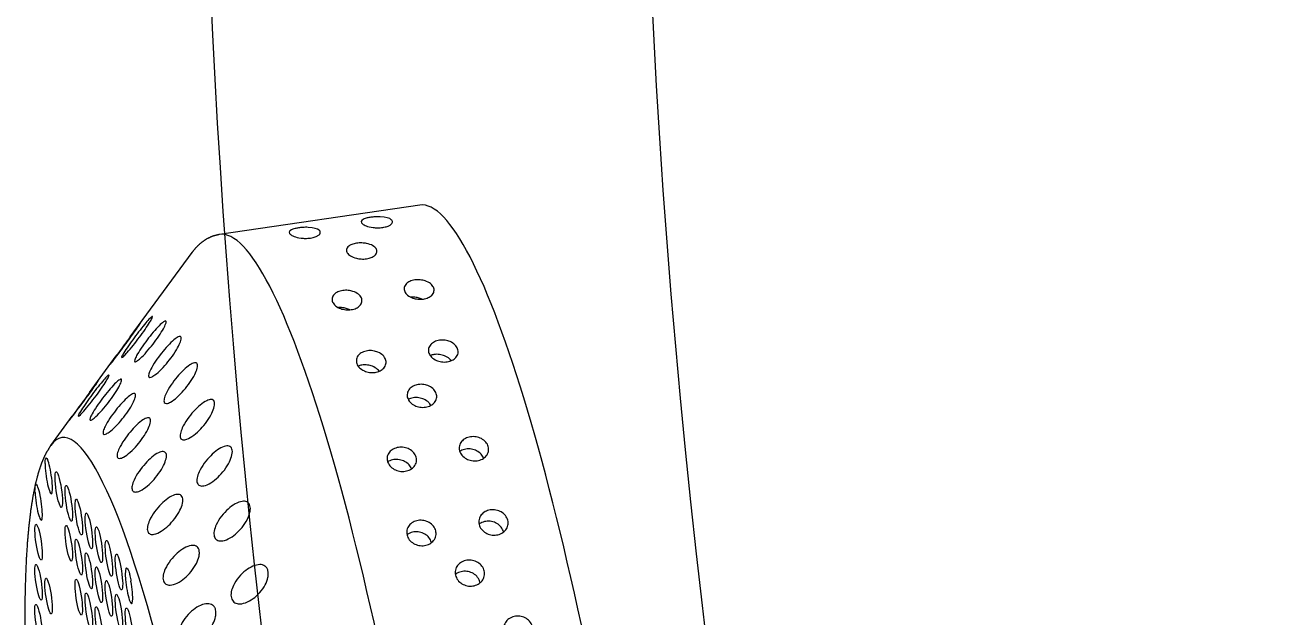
# Model space of a CAD drawing. Extents: x 398 to 508, y 628 to 778.
# Drawn here: x 477.338 to 480.461, y 685.201 to 686.691 of the extents above; entities that cross this region are included whole.
import ezdxf

# ---------------------------------------------------------------- set-up
doc = ezdxf.new("R2010")
doc.units = 0
doc.header["$MEASUREMENT"] = 0
doc.layers.add('1', color=4, linetype='Continuous')
doc.layers.add('DIM', color=3, linetype='Continuous')

# ---------------------------------------------------------------- blocks, each defined once
blk = doc.blocks.new('SUCTION')
at = {"layer": '1'}
for p, q in [((0.4816, 1.9416), (-0.0272, 1.9337)), ((-0.2826, 1.7079), (-0.1012, 1.898)), ((-0.4023, 1.5824), (-0.324, 1.6645)), ((-0.5163, 1.4629), (-0.4533, 1.5289))]:
    blk.add_line(p, q, dxfattribs=at)
for centre, major_axis, start_param, end_param in [((0.5106, 0.0668), (-0.0289, 1.8748), 3.141593, 6.283185), ((0.0017, 0.059), (-0.0289, 1.8748), 3.141593, 6.283185), ((-0.4641, 0.0518), (-0.022, 1.427), 2.994561, 6.430217)]:
    blk.add_ellipse(centre, major_axis=major_axis, ratio=0.145722, start_param=start_param, end_param=end_param, dxfattribs=at)
at = {"layer": '1', "color": 3}
for centre, start_param, end_param in [((-0.5313, 1.3876), 3.930767, 8.961115), ((-0.5107, 1.35), 0.253665, 6.53685), ((-0.565, 1.3253), 4.112585, 9.142933), ((-0.4902, 1.3125), 0.253665, 6.53685), ((-0.4697, 1.2749), 0.253665, 6.53685), ((-0.4492, 1.2374), 0.253665, 6.53685), ((-0.5782, 1.2255), 0.253665, 6.53685), ((-0.5034, 1.2127), 0.253665, 6.53685), ((-0.4286, 1.1998), 0.253665, 6.53685), ((-0.4829, 1.1751), 0.253665, 6.53685), ((-0.4624, 1.1376), 0.253665, 6.53685), ((-0.4081, 1.1623), 0.253665, 6.53685), ((-0.5914, 1.1257), 0.253665, 6.53685), ((-0.3876, 1.1247), 0.253665, 6.53685), ((-0.5709, 1.0882), 0.253665, 6.53685), ((-0.4961, 1.0753), 0.253665, 6.53685), ((-0.4418, 1.1), 0.253665, 6.53685), ((-0.3671, 1.0871), 3.065388, 8.095736), ((-0.4213, 1.0624), 0.253665, 6.53685), ((-0.6046, 1.0259), 0.253665, 6.53685), ((-0.4756, 1.0378), 0.253665, 6.53685), ((-0.4008, 1.0249), 0.253665, 6.53685), ((-0.4551, 1.0002), 0.253665, 6.53685), ((-0.3803, 0.9873), 0.253665, 6.53685)]:
    blk.add_ellipse(centre, major_axis=(0.0007, -0.0455), ratio=0.145722, start_param=start_param, end_param=end_param, dxfattribs=at)
at = {"layer": '1'}
for points in [[(-0.0272, 1.9337), (-0.0449, 1.9317), (-0.0614, 1.9264), (-0.0763, 1.9186), (-0.0895, 1.909), (-0.1012, 1.898)], [(-0.5163, 1.4629), (-0.5315, 1.4441), (-0.5446, 1.4227), (-0.5564, 1.3987), (-0.5673, 1.3717), (-0.5776, 1.3416), (-0.5874, 1.3084), (-0.5967, 1.272), (-0.6056, 1.2324), (-0.6141, 1.1898), (-0.6221, 1.1442), (-0.6297, 1.0957), (-0.6368, 1.0443), (-0.6435, 0.9903), (-0.6497, 0.9337), (-0.6554, 0.8747), (-0.6606, 0.8135), (-0.6653, 0.7502), (-0.6695, 0.685), (-0.6731, 0.6181), (-0.6762, 0.5496)]]:
    blk.add_open_spline(points, degree=1, dxfattribs=at)
at = {"layer": '1', "color": 3}
for points, knots in [([(0.199, 1.8952), (0.1967, 1.8952), (0.1945, 1.8952), (0.1901, 1.8955), (0.1879, 1.8957), (0.1818, 1.8966), (0.1782, 1.8973), (0.1679, 1.9), (0.1626, 1.9022), (0.1544, 1.9066), (0.1517, 1.9087), (0.1463, 1.9147), (0.1458, 1.919), (0.1562, 1.9226), (0.1592, 1.9234), (0.1646, 1.924), (0.166, 1.9241), (0.1691, 1.9243), (0.1708, 1.9244), (0.174, 1.9244), (0.1758, 1.9244), (0.1792, 1.9243), (0.1809, 1.9243), (0.1876, 1.9238), (0.1925, 1.9232), (0.2109, 1.92), (0.2192, 1.9159), (0.2246, 1.9099), (0.2255, 1.9077), (0.2245, 1.9032), (0.2226, 1.9008), (0.2163, 1.8979), (0.2139, 1.8971), (0.2091, 1.8961), (0.2073, 1.8958), (0.2034, 1.8954), (0.2013, 1.8952), (0.199, 1.8952)], [0, 0, 0, 0, 0.0069049, 0.0069049, 0.0138098, 0.0138098, 0.0276196, 0.0276196, 0.0621946, 0.0621946, 0.0967696, 0.0967696, 0.172591, 0.172591, 0.1905104, 0.1905104, 0.1954315, 0.1954315, 0.2003527, 0.2003527, 0.2052739, 0.2052739, 0.2101951, 0.2101951, 0.2281145, 0.2281145, 0.3039359, 0.3039359, 0.3385109, 0.3385109, 0.3730859, 0.3730859, 0.3868957, 0.3868957, 0.3938006, 0.3938006, 0.4007055, 0.4007055, 0.4007055, 0.4007055]), ([(0.3822, 1.898), (0.3799, 1.898), (0.3776, 1.8981), (0.3732, 1.8983), (0.3711, 1.8986), (0.365, 1.8994), (0.3614, 1.9002), (0.3511, 1.9028), (0.3458, 1.905), (0.3376, 1.9094), (0.3348, 1.9116), (0.3294, 1.9176), (0.3289, 1.9219), (0.3393, 1.9255), (0.3424, 1.9262), (0.3478, 1.9268), (0.3492, 1.927), (0.3522, 1.9272), (0.3539, 1.9272), (0.3572, 1.9273), (0.3589, 1.9273), (0.3624, 1.9272), (0.3641, 1.9271), (0.3708, 1.9267), (0.3756, 1.926), (0.3941, 1.9229), (0.4024, 1.9187), (0.4077, 1.9127), (0.4087, 1.9105), (0.4076, 1.906), (0.4058, 1.9036), (0.3995, 1.9008), (0.397, 1.8999), (0.3922, 1.8989), (0.3905, 1.8986), (0.3866, 1.8982), (0.3844, 1.8981), (0.3822, 1.898)], [0, 0, 0, 0, 0.0069049, 0.0069049, 0.0138098, 0.0138098, 0.0276196, 0.0276196, 0.0621946, 0.0621946, 0.0967696, 0.0967696, 0.172591, 0.172591, 0.1905104, 0.1905104, 0.1954315, 0.1954315, 0.2003527, 0.2003527, 0.2052739, 0.2052739, 0.2101951, 0.2101951, 0.2281145, 0.2281145, 0.3039359, 0.3039359, 0.3385109, 0.3385109, 0.3730859, 0.3730859, 0.3868957, 0.3868957, 0.3938006, 0.3938006, 0.4007055, 0.4007055, 0.4007055, 0.4007055]), ([(0.3316, 1.8252), (0.3294, 1.8251), (0.3271, 1.8252), (0.3225, 1.8257), (0.3203, 1.826), (0.3139, 1.8272), (0.31, 1.8284), (0.3009, 1.8319), (0.2962, 1.8348), (0.2892, 1.8406), (0.2869, 1.8435), (0.2843, 1.8491), (0.2839, 1.8521), (0.2857, 1.8578), (0.2879, 1.8605), (0.2937, 1.8638), (0.2964, 1.8649), (0.3015, 1.8662), (0.3034, 1.8665), (0.3075, 1.867), (0.3097, 1.8672), (0.3143, 1.8673), (0.3166, 1.8672), (0.3211, 1.8668), (0.3234, 1.8665), (0.3297, 1.8654), (0.3335, 1.8644), (0.3427, 1.8613), (0.3475, 1.8587), (0.3548, 1.8532), (0.3573, 1.8502), (0.3598, 1.8447), (0.3603, 1.8417), (0.3585, 1.8357), (0.3563, 1.8328), (0.3502, 1.829), (0.3474, 1.8278), (0.3421, 1.8263), (0.3402, 1.8259), (0.3361, 1.8254), (0.3339, 1.8252), (0.3316, 1.8252)], [0, 0, 0, 0, 0.0068348, 0.0068348, 0.0136695, 0.0136695, 0.027339, 0.027339, 0.0535624, 0.0535624, 0.0797858, 0.0797858, 0.1072813, 0.1072813, 0.1347768, 0.1347768, 0.1487269, 0.1487269, 0.155702, 0.155702, 0.162677, 0.162677, 0.1696521, 0.1696521, 0.1766272, 0.1766272, 0.1905773, 0.1905773, 0.2180728, 0.2180728, 0.2455682, 0.2455682, 0.2717917, 0.2717917, 0.2980151, 0.2980151, 0.3116846, 0.3116846, 0.3185193, 0.3185193, 0.3253541, 0.3253541, 0.3253541, 0.3253541]), ([(-0.2732, 1.704), (-0.2678, 1.7095), (-0.2619, 1.7156), (-0.2501, 1.7272), (-0.2443, 1.7328), (-0.2352, 1.7411), (-0.231, 1.7448), (-0.2262, 1.7485), (-0.2248, 1.7495), (-0.2226, 1.7508), (-0.2218, 1.7512), (-0.2209, 1.7511), (-0.2207, 1.7508), (-0.2211, 1.7494), (-0.2216, 1.7484), (-0.224, 1.7445), (-0.2267, 1.7408), (-0.2335, 1.7323), (-0.2383, 1.7268), (-0.2488, 1.7151), (-0.2545, 1.709), (-0.2656, 1.6976), (-0.2719, 1.6913), (-0.2842, 1.6795), (-0.2902, 1.674), (-0.2989, 1.6666), (-0.3024, 1.6637), (-0.3078, 1.6598), (-0.3097, 1.6587), (-0.3114, 1.6588), (-0.3111, 1.6599), (-0.3086, 1.664), (-0.3065, 1.6669), (-0.3003, 1.6744), (-0.2955, 1.68), (-0.2847, 1.6918), (-0.2788, 1.6981), (-0.2732, 1.704)], [0, 0, 0, 0, 0.0233552, 0.0233552, 0.0467103, 0.0467103, 0.0658795, 0.0658795, 0.0754641, 0.0754641, 0.0850487, 0.0850487, 0.0946332, 0.0946332, 0.1042178, 0.1042178, 0.123387, 0.123387, 0.1467421, 0.1467421, 0.1700973, 0.1700973, 0.1945396, 0.1945396, 0.2189818, 0.2189818, 0.2355966, 0.2355966, 0.2522113, 0.2522113, 0.2688261, 0.2688261, 0.2854408, 0.2854408, 0.3098831, 0.3098831, 0.3343253, 0.3343253, 0.3343253, 0.3343253]), ([(0.2769, 1.7033), (0.2724, 1.7032), (0.2676, 1.7038), (0.2588, 1.7059), (0.2547, 1.7075), (0.2463, 1.7117), (0.2422, 1.7149), (0.236, 1.7216), (0.234, 1.7251), (0.2321, 1.7316), (0.232, 1.7351), (0.2342, 1.7418), (0.2366, 1.745), (0.2424, 1.7492), (0.2454, 1.7508), (0.251, 1.7525), (0.2531, 1.7529), (0.2573, 1.7536), (0.2596, 1.7537), (0.2641, 1.7538), (0.2665, 1.7537), (0.2711, 1.7532), (0.2734, 1.7528), (0.28, 1.7513), (0.284, 1.7498), (0.2924, 1.7458), (0.2967, 1.7428), (0.303, 1.7362), (0.305, 1.7327), (0.307, 1.7262), (0.3071, 1.7227), (0.3049, 1.7158), (0.3025, 1.7126), (0.2966, 1.7081), (0.2935, 1.7065), (0.2859, 1.7041), (0.2814, 1.7034), (0.2769, 1.7033)], [0, 0, 0, 0, 0.0136716, 0.0136716, 0.0273431, 0.0273431, 0.0484006, 0.0484006, 0.0694582, 0.0694582, 0.0910856, 0.0910856, 0.1127131, 0.1127131, 0.1264894, 0.1264894, 0.1333775, 0.1333775, 0.1402657, 0.1402657, 0.1471538, 0.1471538, 0.154042, 0.154042, 0.1678183, 0.1678183, 0.1894457, 0.1894457, 0.2110732, 0.2110732, 0.2321307, 0.2321307, 0.2531882, 0.2531882, 0.2668598, 0.2668598, 0.2805313, 0.2805313, 0.2805313, 0.2805313]), ([(0.4601, 1.7061), (0.4556, 1.7061), (0.4508, 1.7066), (0.4419, 1.7088), (0.4378, 1.7103), (0.4295, 1.7145), (0.4253, 1.7177), (0.4191, 1.7244), (0.4172, 1.7279), (0.4152, 1.7344), (0.4151, 1.738), (0.4174, 1.7446), (0.4197, 1.7478), (0.4255, 1.752), (0.4286, 1.7536), (0.4342, 1.7553), (0.4362, 1.7557), (0.4405, 1.7564), (0.4427, 1.7566), (0.4473, 1.7566), (0.4496, 1.7565), (0.4542, 1.756), (0.4565, 1.7556), (0.4632, 1.7541), (0.4672, 1.7526), (0.4756, 1.7487), (0.4798, 1.7456), (0.4861, 1.739), (0.4882, 1.7355), (0.4901, 1.729), (0.4902, 1.7255), (0.488, 1.7187), (0.4857, 1.7154), (0.4798, 1.711), (0.4766, 1.7093), (0.469, 1.7069), (0.4646, 1.7062), (0.4601, 1.7061)], [0, 0, 0, 0, 0.0136716, 0.0136716, 0.0273431, 0.0273431, 0.0484006, 0.0484006, 0.0694582, 0.0694582, 0.0910856, 0.0910856, 0.1127131, 0.1127131, 0.1264894, 0.1264894, 0.1333775, 0.1333775, 0.1402657, 0.1402657, 0.1471538, 0.1471538, 0.154042, 0.154042, 0.1678183, 0.1678183, 0.1894457, 0.1894457, 0.2110732, 0.2110732, 0.2321307, 0.2321307, 0.2531882, 0.2531882, 0.2668598, 0.2668598, 0.2805313, 0.2805313, 0.2805313, 0.2805313]), ([(-0.3042, 1.6852), (-0.299, 1.6907), (-0.2931, 1.6968), (-0.2816, 1.7089), (-0.2759, 1.7149), (-0.2669, 1.7242), (-0.2629, 1.7285), (-0.2581, 1.7333), (-0.2568, 1.7347), (-0.2546, 1.7368), (-0.2539, 1.7376), (-0.2529, 1.7384), (-0.2528, 1.7384), (-0.2532, 1.7378), (-0.2537, 1.7372), (-0.256, 1.7345), (-0.2587, 1.7315), (-0.2653, 1.7241), (-0.27, 1.719), (-0.2803, 1.708), (-0.2859, 1.7021), (-0.2968, 1.6907), (-0.303, 1.6843), (-0.3151, 1.6719), (-0.321, 1.6659), (-0.3295, 1.6574), (-0.3329, 1.654), (-0.3382, 1.6488), (-0.3401, 1.647), (-0.3417, 1.6456), (-0.3414, 1.646), (-0.339, 1.6486), (-0.3369, 1.6509), (-0.3309, 1.6573), (-0.3261, 1.6623), (-0.3155, 1.6734), (-0.3097, 1.6794), (-0.3042, 1.6852)], [0, 0, 0, 0, 0.0233552, 0.0233552, 0.0467103, 0.0467103, 0.0658795, 0.0658795, 0.0754641, 0.0754641, 0.0850487, 0.0850487, 0.0946332, 0.0946332, 0.1042178, 0.1042178, 0.123387, 0.123387, 0.1467421, 0.1467421, 0.1700973, 0.1700973, 0.1945396, 0.1945396, 0.2189818, 0.2189818, 0.2355966, 0.2355966, 0.2522113, 0.2522113, 0.2688261, 0.2688261, 0.2854408, 0.2854408, 0.3098831, 0.3098831, 0.3343253, 0.3343253, 0.3343253, 0.3343253]), ([(-0.2416, 1.6945), (-0.2362, 1.7001), (-0.2301, 1.706), (-0.2181, 1.7169), (-0.2122, 1.722), (-0.2029, 1.7292), (-0.1987, 1.7322), (-0.1938, 1.7348), (-0.1923, 1.7354), (-0.1901, 1.7359), (-0.1893, 1.7358), (-0.1884, 1.7349), (-0.1883, 1.7341), (-0.1886, 1.7319), (-0.1892, 1.7305), (-0.1916, 1.7256), (-0.1944, 1.7213), (-0.2014, 1.7119), (-0.2062, 1.7059), (-0.217, 1.6938), (-0.2228, 1.6876), (-0.2341, 1.6764), (-0.2405, 1.6703), (-0.2531, 1.6593), (-0.2592, 1.6544), (-0.268, 1.6482), (-0.2715, 1.6459), (-0.2771, 1.6434), (-0.279, 1.6431), (-0.2806, 1.6446), (-0.2804, 1.6464), (-0.2778, 1.6518), (-0.2756, 1.6552), (-0.2693, 1.6638), (-0.2644, 1.6699), (-0.2534, 1.6823), (-0.2473, 1.6887), (-0.2416, 1.6945)], [0, 0, 0, 0, 0.0233552, 0.0233552, 0.0467103, 0.0467103, 0.0658795, 0.0658795, 0.0754641, 0.0754641, 0.0850487, 0.0850487, 0.0946332, 0.0946332, 0.1042178, 0.1042178, 0.123387, 0.123387, 0.1467421, 0.1467421, 0.1700973, 0.1700973, 0.1945396, 0.1945396, 0.2189818, 0.2189818, 0.2355966, 0.2355966, 0.2522113, 0.2522113, 0.2688261, 0.2688261, 0.2854408, 0.2854408, 0.3098831, 0.3098831, 0.3343253, 0.3343253, 0.3343253, 0.3343253]), ([(-0.2101, 1.657), (-0.2045, 1.6625), (-0.1983, 1.6681), (-0.1861, 1.6782), (-0.1801, 1.6827), (-0.1707, 1.6886), (-0.1664, 1.6909), (-0.1614, 1.6923), (-0.16, 1.6925), (-0.1578, 1.6922), (-0.157, 1.6917), (-0.1561, 1.69), (-0.1559, 1.6888), (-0.1564, 1.6858), (-0.1569, 1.684), (-0.1594, 1.6781), (-0.1623, 1.6733), (-0.1694, 1.6631), (-0.1744, 1.6568), (-0.1854, 1.6444), (-0.1913, 1.6383), (-0.2028, 1.6274), (-0.2094, 1.6217), (-0.2221, 1.6117), (-0.2284, 1.6074), (-0.2373, 1.6025), (-0.2409, 1.6009), (-0.2465, 1.5997), (-0.2484, 1.6002), (-0.25, 1.6031), (-0.2497, 1.6057), (-0.2471, 1.6122), (-0.2448, 1.6162), (-0.2384, 1.6257), (-0.2333, 1.6321), (-0.2221, 1.645), (-0.2159, 1.6514), (-0.2101, 1.657)], [0, 0, 0, 0, 0.0233552, 0.0233552, 0.0467103, 0.0467103, 0.0658795, 0.0658795, 0.0754641, 0.0754641, 0.0850487, 0.0850487, 0.0946332, 0.0946332, 0.1042178, 0.1042178, 0.123387, 0.123387, 0.1467421, 0.1467421, 0.1700973, 0.1700973, 0.1945396, 0.1945396, 0.2189818, 0.2189818, 0.2355966, 0.2355966, 0.2522113, 0.2522113, 0.2688261, 0.2688261, 0.2854408, 0.2854408, 0.3098831, 0.3098831, 0.3343253, 0.3343253, 0.3343253, 0.3343253]), ([(0.2734, 1.7034), (0.2709, 1.705), (0.268, 1.7066), (0.2616, 1.7093), (0.2577, 1.7106), (0.2511, 1.712), (0.2489, 1.7123), (0.2462, 1.7126), (0.2459, 1.7126), (0.2456, 1.7126)], [0.10627562, 0.10627562, 0.10627562, 0.10627562, 0.12011122, 0.12011122, 0.13392931, 0.13392931, 0.14083836, 0.14083836, 0.14184706, 0.14184706, 0.14184706, 0.14184706]), ([(0.4565, 1.7062), (0.454, 1.7079), (0.4512, 1.7094), (0.4448, 1.7121), (0.4408, 1.7134), (0.4343, 1.7148), (0.432, 1.7151), (0.4294, 1.7154), (0.429, 1.7154), (0.4287, 1.7155)], [0.10627562, 0.10627562, 0.10627562, 0.10627562, 0.12011122, 0.12011122, 0.13392931, 0.13392931, 0.14083836, 0.14083836, 0.14184706, 0.14184706, 0.14184706, 0.14184706]), ([(-0.4293, 1.5541), (-0.424, 1.5596), (-0.4181, 1.5658), (-0.4066, 1.5779), (-0.4009, 1.5839), (-0.3919, 1.5932), (-0.3879, 1.5975), (-0.3831, 1.6023), (-0.3818, 1.6037), (-0.3796, 1.6058), (-0.3788, 1.6066), (-0.3779, 1.6074), (-0.3778, 1.6074), (-0.3781, 1.6069), (-0.3786, 1.6062), (-0.381, 1.6035), (-0.3837, 1.6005), (-0.3903, 1.5931), (-0.395, 1.588), (-0.4053, 1.577), (-0.411, 1.571), (-0.4218, 1.5597), (-0.428, 1.5533), (-0.4401, 1.5409), (-0.446, 1.5349), (-0.4545, 1.5264), (-0.4579, 1.523), (-0.4632, 1.5178), (-0.4651, 1.516), (-0.4667, 1.5146), (-0.4664, 1.515), (-0.464, 1.5177), (-0.4619, 1.5199), (-0.4559, 1.5263), (-0.4511, 1.5313), (-0.4405, 1.5423), (-0.4347, 1.5484), (-0.4293, 1.5541)], [0, 0, 0, 0, 0.023389, 0.023389, 0.0467779, 0.0467779, 0.0659746, 0.0659746, 0.0755729, 0.0755729, 0.0851712, 0.0851712, 0.0947696, 0.0947696, 0.1043679, 0.1043679, 0.1235645, 0.1235645, 0.1469535, 0.1469535, 0.1703425, 0.1703425, 0.1947513, 0.1947513, 0.2191601, 0.2191601, 0.2357472, 0.2357472, 0.2523342, 0.2523342, 0.2689213, 0.2689213, 0.2855084, 0.2855084, 0.3099172, 0.3099172, 0.334326, 0.334326, 0.334326, 0.334326]), ([(-0.4007, 1.5719), (-0.3953, 1.5775), (-0.3893, 1.5835), (-0.3776, 1.5952), (-0.3718, 1.6007), (-0.3626, 1.6091), (-0.3585, 1.6128), (-0.3536, 1.6166), (-0.3522, 1.6175), (-0.35, 1.6189), (-0.3492, 1.6192), (-0.3483, 1.6192), (-0.3482, 1.6188), (-0.3485, 1.6174), (-0.349, 1.6164), (-0.3514, 1.6125), (-0.3541, 1.6088), (-0.361, 1.6003), (-0.3658, 1.5947), (-0.3763, 1.583), (-0.382, 1.5769), (-0.3931, 1.5655), (-0.3994, 1.5593), (-0.4117, 1.5475), (-0.4177, 1.542), (-0.4264, 1.5346), (-0.4298, 1.5317), (-0.4353, 1.5278), (-0.4372, 1.5268), (-0.4388, 1.5268), (-0.4385, 1.528), (-0.4361, 1.532), (-0.4339, 1.5349), (-0.4278, 1.5424), (-0.4229, 1.5479), (-0.4122, 1.5598), (-0.4063, 1.5661), (-0.4007, 1.5719)], [0, 0, 0, 0, 0.023389, 0.023389, 0.0467779, 0.0467779, 0.0659746, 0.0659746, 0.0755729, 0.0755729, 0.0851712, 0.0851712, 0.0947696, 0.0947696, 0.1043679, 0.1043679, 0.1235645, 0.1235645, 0.1469535, 0.1469535, 0.1703425, 0.1703425, 0.1947513, 0.1947513, 0.2191601, 0.2191601, 0.2357472, 0.2357472, 0.2523342, 0.2523342, 0.2689213, 0.2689213, 0.2855084, 0.2855084, 0.3099172, 0.3099172, 0.334326, 0.334326, 0.334326, 0.334326]), ([(-0.3716, 1.5637), (-0.3661, 1.5692), (-0.36, 1.5751), (-0.3481, 1.5861), (-0.3422, 1.5912), (-0.3328, 1.5984), (-0.3286, 1.6014), (-0.3237, 1.604), (-0.3223, 1.6046), (-0.3201, 1.6051), (-0.3193, 1.605), (-0.3183, 1.6042), (-0.3182, 1.6034), (-0.3186, 1.6012), (-0.3191, 1.5997), (-0.3215, 1.5948), (-0.3243, 1.5905), (-0.3313, 1.581), (-0.3362, 1.5751), (-0.3469, 1.5629), (-0.3528, 1.5568), (-0.364, 1.5455), (-0.3705, 1.5395), (-0.383, 1.5285), (-0.3891, 1.5236), (-0.3979, 1.5174), (-0.4015, 1.5151), (-0.407, 1.5126), (-0.4089, 1.5123), (-0.4106, 1.5138), (-0.4103, 1.5157), (-0.4078, 1.521), (-0.4055, 1.5244), (-0.3993, 1.533), (-0.3943, 1.539), (-0.3833, 1.5515), (-0.3773, 1.5579), (-0.3716, 1.5637)], [0, 0, 0, 0, 0.023389, 0.023389, 0.0467779, 0.0467779, 0.0659746, 0.0659746, 0.0755729, 0.0755729, 0.0851712, 0.0851712, 0.0947696, 0.0947696, 0.1043679, 0.1043679, 0.1235645, 0.1235645, 0.1469535, 0.1469535, 0.1703425, 0.1703425, 0.1947513, 0.1947513, 0.2191601, 0.2191601, 0.2357472, 0.2357472, 0.2523342, 0.2523342, 0.2689213, 0.2689213, 0.2855084, 0.2855084, 0.3099172, 0.3099172, 0.334326, 0.334326, 0.334326, 0.334326]), ([(-0.1791, 1.5922), (-0.1735, 1.5974), (-0.1671, 1.6026), (-0.1548, 1.6117), (-0.1487, 1.6155), (-0.1391, 1.6201), (-0.1348, 1.6216), (-0.1298, 1.6219), (-0.1284, 1.6216), (-0.1261, 1.6205), (-0.1253, 1.6195), (-0.1244, 1.6171), (-0.1243, 1.6155), (-0.1248, 1.6118), (-0.1254, 1.6097), (-0.128, 1.6029), (-0.131, 1.5977), (-0.1383, 1.5868), (-0.1434, 1.5803), (-0.1546, 1.5679), (-0.1607, 1.5619), (-0.1724, 1.5515), (-0.179, 1.5462), (-0.192, 1.5374), (-0.1983, 1.5339), (-0.2073, 1.5303), (-0.211, 1.5294), (-0.2165, 1.5297), (-0.2185, 1.5309), (-0.22, 1.5352), (-0.2197, 1.5384), (-0.217, 1.546), (-0.2146, 1.5504), (-0.208, 1.5607), (-0.2028, 1.5674), (-0.1913, 1.5804), (-0.1851, 1.5867), (-0.1791, 1.5922)], [0, 0, 0, 0, 0.0233552, 0.0233552, 0.0467103, 0.0467103, 0.0658795, 0.0658795, 0.0754641, 0.0754641, 0.0850487, 0.0850487, 0.0946332, 0.0946332, 0.1042178, 0.1042178, 0.123387, 0.123387, 0.1467421, 0.1467421, 0.1700973, 0.1700973, 0.1945396, 0.1945396, 0.2189818, 0.2189818, 0.2355966, 0.2355966, 0.2522113, 0.2522113, 0.2688261, 0.2688261, 0.2854408, 0.2854408, 0.3098831, 0.3098831, 0.3343253, 0.3343253, 0.3343253, 0.3343253]), ([(0.3157, 1.5391), (0.3111, 1.539), (0.3063, 1.5397), (0.2972, 1.5422), (0.293, 1.5441), (0.2852, 1.5488), (0.2814, 1.5522), (0.2758, 1.5595), (0.2741, 1.5633), (0.2726, 1.5705), (0.2727, 1.5744), (0.2752, 1.5817), (0.2776, 1.5851), (0.2834, 1.5899), (0.2867, 1.5919), (0.2946, 1.5946), (0.2992, 1.5953), (0.3083, 1.5955), (0.3132, 1.5949), (0.3222, 1.5924), (0.3264, 1.5906), (0.3342, 1.586), (0.3381, 1.5827), (0.3437, 1.5755), (0.3455, 1.5716), (0.347, 1.5645), (0.3469, 1.5606), (0.3444, 1.5532), (0.342, 1.5497), (0.3362, 1.5448), (0.3328, 1.5427), (0.3248, 1.54), (0.3202, 1.5392), (0.3157, 1.5391)], [0, 0, 0, 0, 0.0137254, 0.0137254, 0.0274508, 0.0274508, 0.0453851, 0.0453851, 0.0633195, 0.0633195, 0.0815469, 0.0815469, 0.0997743, 0.0997743, 0.1135448, 0.1135448, 0.1273153, 0.1273153, 0.1410857, 0.1410857, 0.1548562, 0.1548562, 0.1730836, 0.1730836, 0.191311, 0.191311, 0.2092454, 0.2092454, 0.2271798, 0.2271798, 0.2409052, 0.2409052, 0.2546305, 0.2546305, 0.2546305, 0.2546305]), ([(0.4988, 1.5419), (0.4943, 1.5419), (0.4894, 1.5425), (0.4803, 1.545), (0.4761, 1.5469), (0.4683, 1.5517), (0.4645, 1.5551), (0.459, 1.5623), (0.4572, 1.5662), (0.4557, 1.5733), (0.4558, 1.5772), (0.4583, 1.5845), (0.4607, 1.5879), (0.4665, 1.5928), (0.4699, 1.5947), (0.4778, 1.5974), (0.4823, 1.5982), (0.4914, 1.5983), (0.4963, 1.5977), (0.5053, 1.5953), (0.5095, 1.5934), (0.5174, 1.5888), (0.5212, 1.5855), (0.5269, 1.5783), (0.5286, 1.5745), (0.5302, 1.5673), (0.5301, 1.5634), (0.5276, 1.556), (0.5252, 1.5526), (0.5193, 1.5476), (0.5159, 1.5456), (0.5079, 1.5428), (0.5033, 1.542), (0.4988, 1.5419)], [0, 0, 0, 0, 0.0137254, 0.0137254, 0.0274508, 0.0274508, 0.0453851, 0.0453851, 0.0633195, 0.0633195, 0.0815469, 0.0815469, 0.0997743, 0.0997743, 0.1135448, 0.1135448, 0.1273153, 0.1273153, 0.1410857, 0.1410857, 0.1548562, 0.1548562, 0.1730836, 0.1730836, 0.191311, 0.191311, 0.2092454, 0.2092454, 0.2271798, 0.2271798, 0.2409052, 0.2409052, 0.2546305, 0.2546305, 0.2546305, 0.2546305]), ([(-0.3426, 1.5296), (-0.337, 1.535), (-0.3308, 1.5407), (-0.3186, 1.5508), (-0.3126, 1.5553), (-0.3031, 1.5613), (-0.2988, 1.5635), (-0.2939, 1.565), (-0.2924, 1.5652), (-0.2902, 1.5648), (-0.2894, 1.5643), (-0.2885, 1.5626), (-0.2883, 1.5614), (-0.2888, 1.5585), (-0.2893, 1.5567), (-0.2918, 1.5507), (-0.2947, 1.5459), (-0.3019, 1.5357), (-0.3069, 1.5294), (-0.3178, 1.517), (-0.3238, 1.5109), (-0.3353, 1.5), (-0.3418, 1.4943), (-0.3546, 1.4843), (-0.3608, 1.48), (-0.3697, 1.4751), (-0.3733, 1.4735), (-0.3789, 1.4724), (-0.3808, 1.4729), (-0.3824, 1.4758), (-0.3821, 1.4783), (-0.3795, 1.4849), (-0.3772, 1.4888), (-0.3708, 1.4983), (-0.3657, 1.5047), (-0.3545, 1.5175), (-0.3484, 1.5239), (-0.3426, 1.5296)], [0, 0, 0, 0, 0.023389, 0.023389, 0.0467779, 0.0467779, 0.0659746, 0.0659746, 0.0755729, 0.0755729, 0.0851712, 0.0851712, 0.0947696, 0.0947696, 0.1043679, 0.1043679, 0.1235645, 0.1235645, 0.1469535, 0.1469535, 0.1703425, 0.1703425, 0.1947513, 0.1947513, 0.2191601, 0.2191601, 0.2357472, 0.2357472, 0.2523342, 0.2523342, 0.2689213, 0.2689213, 0.2855084, 0.2855084, 0.3099172, 0.3099172, 0.334326, 0.334326, 0.334326, 0.334326]), ([(0.3262, 1.5406), (0.3253, 1.5423), (0.3242, 1.5441), (0.3199, 1.5493), (0.3159, 1.5525), (0.3079, 1.557), (0.3038, 1.5587), (0.2948, 1.561), (0.2899, 1.5616), (0.2821, 1.5615), (0.2788, 1.5611), (0.2757, 1.5604)], [0.07459591, 0.07459591, 0.07459591, 0.07459591, 0.08376941, 0.08376941, 0.10280122, 0.10280122, 0.11656798, 0.11656798, 0.13033474, 0.13033474, 0.14038295, 0.14038295, 0.14038295, 0.14038295]), ([(0.5094, 1.5434), (0.5085, 1.5451), (0.5073, 1.5469), (0.503, 1.5521), (0.4991, 1.5554), (0.4911, 1.5598), (0.4869, 1.5615), (0.4779, 1.5639), (0.4731, 1.5645), (0.4652, 1.5643), (0.4619, 1.5639), (0.4588, 1.5632)], [0.07459591, 0.07459591, 0.07459591, 0.07459591, 0.08376941, 0.08376941, 0.10280122, 0.10280122, 0.11656798, 0.11656798, 0.13033474, 0.13033474, 0.14038295, 0.14038295, 0.14038295, 0.14038295]), ([(-0.314, 1.4703), (-0.3083, 1.4755), (-0.302, 1.4808), (-0.2896, 1.4899), (-0.2835, 1.4937), (-0.274, 1.4983), (-0.2696, 1.4998), (-0.2646, 1.5001), (-0.2632, 1.4998), (-0.261, 1.4987), (-0.2602, 1.4977), (-0.2593, 1.4953), (-0.2592, 1.4937), (-0.2596, 1.49), (-0.2602, 1.4879), (-0.2629, 1.4811), (-0.2658, 1.4758), (-0.2731, 1.4649), (-0.2783, 1.4584), (-0.2895, 1.446), (-0.2955, 1.44), (-0.3072, 1.4297), (-0.3139, 1.4244), (-0.3268, 1.4156), (-0.3332, 1.412), (-0.3422, 1.4085), (-0.3458, 1.4076), (-0.3514, 1.4079), (-0.3533, 1.4091), (-0.3549, 1.4134), (-0.3545, 1.4166), (-0.3518, 1.4242), (-0.3494, 1.4286), (-0.3428, 1.4389), (-0.3377, 1.4455), (-0.3262, 1.4585), (-0.3199, 1.4648), (-0.314, 1.4703)], [0, 0, 0, 0, 0.023389, 0.023389, 0.0467779, 0.0467779, 0.0659746, 0.0659746, 0.0755729, 0.0755729, 0.0851712, 0.0851712, 0.0947696, 0.0947696, 0.1043679, 0.1043679, 0.1235645, 0.1235645, 0.1469535, 0.1469535, 0.1703425, 0.1703425, 0.1947513, 0.1947513, 0.2191601, 0.2191601, 0.2357472, 0.2357472, 0.2523342, 0.2523342, 0.2689213, 0.2689213, 0.2855084, 0.2855084, 0.3099172, 0.3099172, 0.334326, 0.334326, 0.334326, 0.334326]), ([(-0.1493, 1.501), (-0.1435, 1.5059), (-0.1371, 1.5107), (-0.1245, 1.5186), (-0.1184, 1.5217), (-0.1087, 1.5249), (-0.1043, 1.5256), (-0.0993, 1.5246), (-0.0979, 1.524), (-0.0957, 1.522), (-0.0949, 1.5207), (-0.0941, 1.5174), (-0.094, 1.5155), (-0.0945, 1.5112), (-0.0951, 1.5088), (-0.0979, 1.5012), (-0.101, 1.4956), (-0.1085, 1.4842), (-0.1137, 1.4777), (-0.1251, 1.4655), (-0.1313, 1.4598), (-0.1432, 1.4501), (-0.1499, 1.4453), (-0.1631, 1.4377), (-0.1695, 1.435), (-0.1786, 1.4329), (-0.1822, 1.4327), (-0.1878, 1.4344), (-0.1898, 1.4363), (-0.1912, 1.4419), (-0.1908, 1.4457), (-0.188, 1.4543), (-0.1855, 1.4591), (-0.1787, 1.47), (-0.1734, 1.4768), (-0.1617, 1.4897), (-0.1553, 1.4958), (-0.1493, 1.501)], [0, 0, 0, 0, 0.0233552, 0.0233552, 0.0467103, 0.0467103, 0.0658795, 0.0658795, 0.0754641, 0.0754641, 0.0850487, 0.0850487, 0.0946332, 0.0946332, 0.1042178, 0.1042178, 0.123387, 0.123387, 0.1467421, 0.1467421, 0.1700973, 0.1700973, 0.1945396, 0.1945396, 0.2189818, 0.2189818, 0.2355966, 0.2355966, 0.2522113, 0.2522113, 0.2688261, 0.2688261, 0.2854408, 0.2854408, 0.3098831, 0.3098831, 0.3343253, 0.3343253, 0.3343253, 0.3343253]), ([(0.4303, 1.4359), (0.4258, 1.4359), (0.4209, 1.4365), (0.4117, 1.4392), (0.4075, 1.4413), (0.3999, 1.4463), (0.3962, 1.4498), (0.3909, 1.4572), (0.3893, 1.4612), (0.388, 1.4687), (0.3882, 1.4727), (0.3908, 1.4803), (0.3932, 1.4838), (0.399, 1.4889), (0.4025, 1.491), (0.4106, 1.4939), (0.4152, 1.4947), (0.4243, 1.4948), (0.4292, 1.4942), (0.4383, 1.4915), (0.4426, 1.4896), (0.4502, 1.4847), (0.4539, 1.4813), (0.4592, 1.4738), (0.4609, 1.4698), (0.4622, 1.4624), (0.462, 1.4583), (0.4594, 1.4507), (0.457, 1.4472), (0.4512, 1.4419), (0.4476, 1.4398), (0.4395, 1.4368), (0.4348, 1.436), (0.4303, 1.4359)], [0, 0, 0, 0, 0.0137586, 0.0137586, 0.0275172, 0.0275172, 0.044295, 0.044295, 0.0610729, 0.0610729, 0.0780627, 0.0780627, 0.0950526, 0.0950526, 0.108841, 0.108841, 0.1226293, 0.1226293, 0.1364177, 0.1364177, 0.1502061, 0.1502061, 0.167196, 0.167196, 0.1841858, 0.1841858, 0.2009637, 0.2009637, 0.2177415, 0.2177415, 0.2315001, 0.2315001, 0.2452587, 0.2452587, 0.2452587, 0.2452587]), ([(0.444, 1.4385), (0.4431, 1.4412), (0.4416, 1.4439), (0.437, 1.4502), (0.4332, 1.4536), (0.4255, 1.4583), (0.4213, 1.4603), (0.4122, 1.4628), (0.4073, 1.4634), (0.3982, 1.4633), (0.3936, 1.4625), (0.3896, 1.4611)], [0.06697775, 0.06697775, 0.06697775, 0.06697775, 0.07946388, 0.07946388, 0.09696122, 0.09696122, 0.11074218, 0.11074218, 0.12452314, 0.12452314, 0.13823061, 0.13823061, 0.13823061, 0.13823061]), ([(-0.5365, 1.4196), (-0.5361, 1.4225), (-0.5355, 1.425), (-0.5341, 1.4295), (-0.5332, 1.4313), (-0.5318, 1.4332), (-0.5312, 1.4333), (-0.5301, 1.4321), (-0.5296, 1.4306), (-0.5289, 1.4283)], [-0.10334717, -0.10334717, -0.10334717, -0.10334717, -0.09099542, -0.09099542, -0.07615637, -0.07615637, -0.06155718, -0.06155718, -0.04630625, -0.04630625, -0.04630625, -0.04630625]), ([(-0.2865, 1.3867), (-0.2807, 1.3916), (-0.2743, 1.3964), (-0.2617, 1.4044), (-0.2556, 1.4075), (-0.2459, 1.4107), (-0.2415, 1.4114), (-0.2365, 1.4104), (-0.2351, 1.4098), (-0.2329, 1.4078), (-0.2321, 1.4065), (-0.2312, 1.4032), (-0.2311, 1.4013), (-0.2317, 1.397), (-0.2323, 1.3946), (-0.2351, 1.387), (-0.2381, 1.3814), (-0.2457, 1.37), (-0.2509, 1.3634), (-0.2623, 1.3512), (-0.2685, 1.3455), (-0.2804, 1.3358), (-0.2872, 1.331), (-0.3003, 1.3235), (-0.3067, 1.3208), (-0.3158, 1.3187), (-0.3194, 1.3185), (-0.325, 1.3202), (-0.3269, 1.3221), (-0.3284, 1.3277), (-0.328, 1.3315), (-0.3251, 1.3401), (-0.3227, 1.3449), (-0.3159, 1.3557), (-0.3106, 1.3625), (-0.2989, 1.3755), (-0.2925, 1.3816), (-0.2865, 1.3867)], [0, 0, 0, 0, 0.023389, 0.023389, 0.0467779, 0.0467779, 0.0659746, 0.0659746, 0.0755729, 0.0755729, 0.0851712, 0.0851712, 0.0947696, 0.0947696, 0.1043679, 0.1043679, 0.1235645, 0.1235645, 0.1469535, 0.1469535, 0.1703425, 0.1703425, 0.1947513, 0.1947513, 0.2191601, 0.2191601, 0.2357472, 0.2357472, 0.2523342, 0.2523342, 0.2689213, 0.2689213, 0.2855084, 0.2855084, 0.3099172, 0.3099172, 0.334326, 0.334326, 0.334326, 0.334326]), ([(-0.121, 1.385), (-0.1151, 1.3895), (-0.1086, 1.3938), (-0.0959, 1.4004), (-0.0897, 1.4027), (-0.0799, 1.4045), (-0.0756, 1.4044), (-0.0706, 1.4022), (-0.0692, 1.4012), (-0.067, 1.3984), (-0.0662, 1.3967), (-0.0654, 1.3928), (-0.0654, 1.3906), (-0.066, 1.3856), (-0.0667, 1.383), (-0.0696, 1.3748), (-0.0727, 1.3689), (-0.0805, 1.3573), (-0.0858, 1.3508), (-0.0975, 1.3389), (-0.1038, 1.3336), (-0.1159, 1.3247), (-0.1227, 1.3205), (-0.136, 1.3144), (-0.1424, 1.3125), (-0.1516, 1.3119), (-0.1552, 1.3124), (-0.1608, 1.3155), (-0.1627, 1.3181), (-0.1641, 1.3249), (-0.1636, 1.3293), (-0.1606, 1.3387), (-0.158, 1.3437), (-0.151, 1.355), (-0.1456, 1.3618), (-0.1336, 1.3745), (-0.1271, 1.3803), (-0.121, 1.385)], [0, 0, 0, 0, 0.0233552, 0.0233552, 0.0467103, 0.0467103, 0.0658795, 0.0658795, 0.0754641, 0.0754641, 0.0850487, 0.0850487, 0.0946332, 0.0946332, 0.1042178, 0.1042178, 0.123387, 0.123387, 0.1467421, 0.1467421, 0.1700973, 0.1700973, 0.1945396, 0.1945396, 0.2189818, 0.2189818, 0.2355966, 0.2355966, 0.2522113, 0.2522113, 0.2688261, 0.2688261, 0.2854408, 0.2854408, 0.3098831, 0.3098831, 0.3343253, 0.3343253, 0.3343253, 0.3343253]), ([(-0.5709, 1.3509), (-0.5706, 1.3543), (-0.5701, 1.3574), (-0.5688, 1.3633), (-0.568, 1.3658), (-0.5667, 1.3695), (-0.5661, 1.3705), (-0.5651, 1.371), (-0.5646, 1.3705), (-0.5638, 1.3691)], [-0.10334717, -0.10334717, -0.10334717, -0.10334717, -0.09099542, -0.09099542, -0.07615637, -0.07615637, -0.06155718, -0.06155718, -0.04630625, -0.04630625, -0.04630625, -0.04630625]), ([(0.3587, 1.2828), (0.3541, 1.2827), (0.3492, 1.2834), (0.34, 1.2863), (0.3357, 1.2885), (0.3283, 1.2938), (0.3248, 1.2974), (0.3199, 1.3052), (0.3183, 1.3093), (0.3172, 1.3171), (0.3175, 1.3213), (0.3203, 1.3291), (0.3227, 1.3328), (0.3285, 1.3382), (0.3321, 1.3405), (0.3404, 1.3436), (0.3451, 1.3444), (0.3542, 1.3446), (0.3591, 1.3439), (0.3683, 1.341), (0.3726, 1.3389), (0.3801, 1.3336), (0.3835, 1.3301), (0.3886, 1.3224), (0.3901, 1.3182), (0.3913, 1.3104), (0.391, 1.3062), (0.3882, 1.2984), (0.3858, 1.2947), (0.3799, 1.2892), (0.3763, 1.2869), (0.3679, 1.2837), (0.3632, 1.2829), (0.3587, 1.2828)], [0, 0, 0, 0, 0.0137992, 0.0137992, 0.0275983, 0.0275983, 0.0432499, 0.0432499, 0.0589015, 0.0589015, 0.0746941, 0.0746941, 0.0904868, 0.0904868, 0.1043038, 0.1043038, 0.1181207, 0.1181207, 0.1319377, 0.1319377, 0.1457547, 0.1457547, 0.1615473, 0.1615473, 0.17734, 0.17734, 0.1929915, 0.1929915, 0.2086431, 0.2086431, 0.2224423, 0.2224423, 0.2362415, 0.2362415, 0.2362415, 0.2362415]), ([(0.5418, 1.2856), (0.5373, 1.2855), (0.5323, 1.2862), (0.5231, 1.2892), (0.5189, 1.2914), (0.5114, 1.2967), (0.508, 1.3002), (0.503, 1.308), (0.5015, 1.3121), (0.5003, 1.3199), (0.5007, 1.3242), (0.5034, 1.332), (0.5058, 1.3356), (0.5117, 1.341), (0.5153, 1.3433), (0.5236, 1.3464), (0.5282, 1.3472), (0.5374, 1.3474), (0.5423, 1.3467), (0.5515, 1.3438), (0.5558, 1.3417), (0.5632, 1.3365), (0.5667, 1.3329), (0.5717, 1.3252), (0.5733, 1.3211), (0.5744, 1.3133), (0.5741, 1.3091), (0.5714, 1.3012), (0.5689, 1.2976), (0.5631, 1.292), (0.5594, 1.2897), (0.5511, 1.2865), (0.5464, 1.2857), (0.5418, 1.2856)], [0, 0, 0, 0, 0.0137992, 0.0137992, 0.0275983, 0.0275983, 0.0432499, 0.0432499, 0.0589015, 0.0589015, 0.0746941, 0.0746941, 0.0904868, 0.0904868, 0.1043038, 0.1043038, 0.1181207, 0.1181207, 0.1319377, 0.1319377, 0.1457547, 0.1457547, 0.1615473, 0.1615473, 0.17734, 0.17734, 0.1929915, 0.1929915, 0.2086431, 0.2086431, 0.2224423, 0.2224423, 0.2362415, 0.2362415, 0.2362415, 0.2362415]), ([(0.375, 1.2866), (0.3743, 1.2902), (0.3728, 1.294), (0.3679, 1.3013), (0.3643, 1.3048), (0.3568, 1.3099), (0.3526, 1.312), (0.3434, 1.3148), (0.3385, 1.3155), (0.3294, 1.3154), (0.3247, 1.3145), (0.3197, 1.3127), (0.3188, 1.3123), (0.318, 1.3119)], [0.06062855, 0.06062855, 0.06062855, 0.06062855, 0.07544879, 0.07544879, 0.09151617, 0.09151617, 0.10532637, 0.10532637, 0.11913657, 0.11913657, 0.13294677, 0.13294677, 0.13590198, 0.13590198, 0.13590198, 0.13590198]), ([(0.5581, 1.2894), (0.5574, 1.293), (0.5559, 1.2968), (0.551, 1.3041), (0.5475, 1.3076), (0.54, 1.3127), (0.5357, 1.3149), (0.5265, 1.3177), (0.5216, 1.3183), (0.5125, 1.3182), (0.5078, 1.3174), (0.5028, 1.3155), (0.502, 1.3151), (0.5011, 1.3148)], [0.06062855, 0.06062855, 0.06062855, 0.06062855, 0.07544879, 0.07544879, 0.09151617, 0.09151617, 0.10532637, 0.10532637, 0.11913657, 0.11913657, 0.13294677, 0.13294677, 0.13590198, 0.13590198, 0.13590198, 0.13590198]), ([(-0.2604, 1.2803), (-0.2545, 1.2848), (-0.248, 1.2891), (-0.2353, 1.2957), (-0.2291, 1.2981), (-0.2193, 1.2998), (-0.215, 1.2997), (-0.2099, 1.2976), (-0.2085, 1.2965), (-0.2064, 1.2938), (-0.2056, 1.2921), (-0.2048, 1.2881), (-0.2048, 1.2859), (-0.2054, 1.281), (-0.206, 1.2783), (-0.2089, 1.2701), (-0.2121, 1.2642), (-0.2199, 1.2526), (-0.2252, 1.2461), (-0.2369, 1.2342), (-0.2432, 1.2288), (-0.2553, 1.22), (-0.2621, 1.2158), (-0.2754, 1.2098), (-0.2818, 1.2079), (-0.291, 1.2073), (-0.2946, 1.2077), (-0.3002, 1.2108), (-0.3021, 1.2135), (-0.3034, 1.2202), (-0.303, 1.2246), (-0.2999, 1.234), (-0.2974, 1.239), (-0.2904, 1.2503), (-0.285, 1.2571), (-0.273, 1.2698), (-0.2665, 1.2756), (-0.2604, 1.2803)], [0, 0, 0, 0, 0.023389, 0.023389, 0.0467779, 0.0467779, 0.0659746, 0.0659746, 0.0755729, 0.0755729, 0.0851712, 0.0851712, 0.0947696, 0.0947696, 0.1043679, 0.1043679, 0.1235645, 0.1235645, 0.1469535, 0.1469535, 0.1703425, 0.1703425, 0.1947513, 0.1947513, 0.2191601, 0.2191601, 0.2357472, 0.2357472, 0.2523342, 0.2523342, 0.2689213, 0.2689213, 0.2855084, 0.2855084, 0.3099172, 0.3099172, 0.334326, 0.334326, 0.334326, 0.334326]), ([(-0.0948, 1.2463), (-0.0889, 1.2504), (-0.0823, 1.2541), (-0.0694, 1.2593), (-0.0632, 1.2608), (-0.0534, 1.261), (-0.049, 1.2601), (-0.044, 1.2568), (-0.0426, 1.2554), (-0.0405, 1.2519), (-0.0398, 1.2498), (-0.0391, 1.2453), (-0.0391, 1.2428), (-0.0398, 1.2374), (-0.0405, 1.2345), (-0.0435, 1.2258), (-0.0468, 1.2198), (-0.0548, 1.2081), (-0.0603, 1.2017), (-0.0721, 1.1904), (-0.0785, 1.1855), (-0.0908, 1.1776), (-0.0977, 1.1741), (-0.1111, 1.1696), (-0.1176, 1.1685), (-0.1268, 1.1694), (-0.1304, 1.1706), (-0.1359, 1.175), (-0.1378, 1.1783), (-0.139, 1.1862), (-0.1385, 1.191), (-0.1353, 1.201), (-0.1326, 1.2063), (-0.1254, 1.2177), (-0.1199, 1.2245), (-0.1077, 1.2367), (-0.101, 1.2421), (-0.0948, 1.2463)], [0, 0, 0, 0, 0.0233552, 0.0233552, 0.0467103, 0.0467103, 0.0658795, 0.0658795, 0.0754641, 0.0754641, 0.0850487, 0.0850487, 0.0946332, 0.0946332, 0.1042178, 0.1042178, 0.123387, 0.123387, 0.1467421, 0.1467421, 0.1700973, 0.1700973, 0.1945396, 0.1945396, 0.2189818, 0.2189818, 0.2355966, 0.2355966, 0.2522113, 0.2522113, 0.2688261, 0.2688261, 0.2854408, 0.2854408, 0.3098831, 0.3098831, 0.3343253, 0.3343253, 0.3343253, 0.3343253]), ([(-0.2363, 1.1529), (-0.2303, 1.157), (-0.2237, 1.1607), (-0.2108, 1.1659), (-0.2046, 1.1674), (-0.1948, 1.1676), (-0.1904, 1.1668), (-0.1854, 1.1634), (-0.184, 1.162), (-0.1819, 1.1585), (-0.1812, 1.1565), (-0.1805, 1.1519), (-0.1805, 1.1494), (-0.1812, 1.144), (-0.1819, 1.1411), (-0.1849, 1.1324), (-0.1882, 1.1263), (-0.1962, 1.1146), (-0.2017, 1.1083), (-0.2136, 1.097), (-0.22, 1.092), (-0.2322, 1.0842), (-0.2391, 1.0807), (-0.2525, 1.0762), (-0.259, 1.0751), (-0.2682, 1.076), (-0.2718, 1.0772), (-0.2773, 1.0816), (-0.2792, 1.0849), (-0.2804, 1.0928), (-0.2799, 1.0976), (-0.2767, 1.1076), (-0.274, 1.1129), (-0.2668, 1.1243), (-0.2613, 1.1311), (-0.2491, 1.1433), (-0.2425, 1.1487), (-0.2363, 1.1529)], [0, 0, 0, 0, 0.023389, 0.023389, 0.0467779, 0.0467779, 0.0659746, 0.0659746, 0.0755729, 0.0755729, 0.0851712, 0.0851712, 0.0947696, 0.0947696, 0.1043679, 0.1043679, 0.1235645, 0.1235645, 0.1469535, 0.1469535, 0.1703425, 0.1703425, 0.1947513, 0.1947513, 0.2191601, 0.2191601, 0.2357472, 0.2357472, 0.2523342, 0.2523342, 0.2689213, 0.2689213, 0.2855084, 0.2855084, 0.3099172, 0.3099172, 0.334326, 0.334326, 0.334326, 0.334326]), ([(0.3826, 1.0913), (0.378, 1.0912), (0.3731, 1.0919), (0.3638, 1.095), (0.3595, 1.0974), (0.3523, 1.103), (0.349, 1.1067), (0.3443, 1.1147), (0.3429, 1.119), (0.342, 1.1272), (0.3424, 1.1315), (0.3453, 1.1396), (0.3477, 1.1434), (0.3536, 1.1491), (0.3573, 1.1515), (0.3658, 1.1549), (0.3706, 1.1558), (0.3797, 1.1559), (0.3846, 1.1552), (0.3939, 1.1521), (0.3982, 1.1498), (0.4054, 1.1443), (0.4087, 1.1406), (0.4135, 1.1326), (0.4149, 1.1283), (0.4158, 1.1202), (0.4154, 1.1158), (0.4126, 1.1077), (0.4101, 1.1039), (0.4042, 1.0981), (0.4004, 1.0956), (0.3919, 1.0922), (0.3871, 1.0913), (0.3826, 1.0913)], [0, 0, 0, 0, 0.0138375, 0.0138375, 0.027675, 0.027675, 0.0424425, 0.0424425, 0.0572099, 0.0572099, 0.0720648, 0.0720648, 0.0869196, 0.0869196, 0.1007671, 0.1007671, 0.1146145, 0.1146145, 0.128462, 0.128462, 0.1423095, 0.1423095, 0.1571643, 0.1571643, 0.1720192, 0.1720192, 0.1867866, 0.1867866, 0.201554, 0.201554, 0.2153916, 0.2153916, 0.2292291, 0.2292291, 0.2292291, 0.2292291]), ([(0.5657, 1.0941), (0.5612, 1.094), (0.5562, 1.0948), (0.547, 1.0979), (0.5427, 1.1002), (0.5355, 1.1058), (0.5322, 1.1095), (0.5275, 1.1175), (0.5261, 1.1219), (0.5251, 1.13), (0.5255, 1.1344), (0.5284, 1.1425), (0.5309, 1.1462), (0.5368, 1.1519), (0.5405, 1.1544), (0.549, 1.1577), (0.5537, 1.1586), (0.5628, 1.1587), (0.5678, 1.158), (0.577, 1.1549), (0.5813, 1.1526), (0.5885, 1.1471), (0.5919, 1.1434), (0.5966, 1.1355), (0.598, 1.1311), (0.599, 1.123), (0.5986, 1.1186), (0.5957, 1.1105), (0.5932, 1.1067), (0.5873, 1.1009), (0.5836, 1.0984), (0.575, 1.095), (0.5703, 1.0942), (0.5657, 1.0941)], [0, 0, 0, 0, 0.0138375, 0.0138375, 0.027675, 0.027675, 0.0424425, 0.0424425, 0.0572099, 0.0572099, 0.0720648, 0.0720648, 0.0869196, 0.0869196, 0.1007671, 0.1007671, 0.1146145, 0.1146145, 0.128462, 0.128462, 0.1423095, 0.1423095, 0.1571643, 0.1571643, 0.1720192, 0.1720192, 0.1867866, 0.1867866, 0.201554, 0.201554, 0.2153916, 0.2153916, 0.2292291, 0.2292291, 0.2292291, 0.2292291]), ([(-0.3672, 1.1325), (-0.367, 1.1324), (-0.3667, 1.1321), (-0.3656, 1.1309), (-0.3647, 1.1293), (-0.3633, 1.1253), (-0.3628, 1.1231), (-0.3619, 1.1178), (-0.3616, 1.1148), (-0.3612, 1.1073), (-0.361, 1.1028), (-0.3608, 1.0981)], [-0.10333581, -0.10333581, -0.10333581, -0.10333581, -0.09774084, -0.09774084, -0.08402044, -0.08402044, -0.07264257, -0.07264257, -0.06085918, -0.06085918, -0.04630941, -0.04630941, -0.04630941, -0.04630941]), ([(0.4008, 1.0962), (0.4008, 1.0965), (0.4008, 1.0969), (0.4003, 1.1013), (0.3988, 1.1056), (0.394, 1.1135), (0.3907, 1.1171), (0.3834, 1.1226), (0.3791, 1.1249), (0.3699, 1.1279), (0.3649, 1.1287), (0.3558, 1.1285), (0.3511, 1.1277), (0.3453, 1.1254), (0.3438, 1.1247), (0.3424, 1.1239)], [0.05617633, 0.05617633, 0.05617633, 0.05617633, 0.05742541, 0.05742541, 0.07240619, 0.07240619, 0.08738697, 0.08738697, 0.10123039, 0.10123039, 0.11507381, 0.11507381, 0.12891724, 0.12891724, 0.13403982, 0.13403982, 0.13403982, 0.13403982]), ([(0.584, 1.099), (0.584, 1.0994), (0.5839, 1.0997), (0.5834, 1.1041), (0.5819, 1.1084), (0.5772, 1.1163), (0.5738, 1.12), (0.5666, 1.1254), (0.5623, 1.1277), (0.553, 1.1308), (0.5481, 1.1315), (0.539, 1.1314), (0.5342, 1.1305), (0.5284, 1.1282), (0.5269, 1.1275), (0.5255, 1.1267)], [0.05617633, 0.05617633, 0.05617633, 0.05617633, 0.05742541, 0.05742541, 0.07240619, 0.07240619, 0.08738697, 0.08738697, 0.10123039, 0.10123039, 0.11507381, 0.11507381, 0.12891724, 0.12891724, 0.13403982, 0.13403982, 0.13403982, 0.13403982]), ([(-0.0712, 1.0873), (-0.0651, 1.0908), (-0.0585, 1.0938), (-0.0455, 1.0975), (-0.0392, 1.0982), (-0.0294, 1.0969), (-0.0251, 1.0952), (-0.0202, 1.0908), (-0.0188, 1.089), (-0.0167, 1.0849), (-0.0161, 1.0825), (-0.0154, 1.0774), (-0.0155, 1.0747), (-0.0163, 1.0689), (-0.017, 1.0658), (-0.0203, 1.0568), (-0.0236, 1.0507), (-0.0318, 1.0391), (-0.0374, 1.033), (-0.0495, 1.0225), (-0.056, 1.0181), (-0.0684, 1.0114), (-0.0754, 1.0086), (-0.0889, 1.0056), (-0.0954, 1.0055), (-0.1046, 1.0078), (-0.1082, 1.0096), (-0.1136, 1.0153), (-0.1154, 1.0192), (-0.1165, 1.028), (-0.1159, 1.0333), (-0.1125, 1.0438), (-0.1098, 1.0491), (-0.1023, 1.0606), (-0.0966, 1.0672), (-0.0842, 1.0787), (-0.0775, 1.0836), (-0.0712, 1.0873)], [0, 0, 0, 0, 0.0233552, 0.0233552, 0.0467103, 0.0467103, 0.0658795, 0.0658795, 0.0754641, 0.0754641, 0.0850487, 0.0850487, 0.0946332, 0.0946332, 0.1042178, 0.1042178, 0.123387, 0.123387, 0.1467421, 0.1467421, 0.1700973, 0.1700973, 0.1945396, 0.1945396, 0.2189818, 0.2189818, 0.2355966, 0.2355966, 0.2522113, 0.2522113, 0.2688261, 0.2688261, 0.2854408, 0.2854408, 0.3098831, 0.3098831, 0.3343253, 0.3343253, 0.3343253, 0.3343253]), ([(0.49, 0.9747), (0.4854, 0.9746), (0.4805, 0.9754), (0.4712, 0.9786), (0.4669, 0.981), (0.4598, 0.9868), (0.4566, 0.9905), (0.452, 0.9987), (0.4507, 1.0031), (0.4498, 1.0114), (0.4503, 1.0159), (0.4532, 1.0241), (0.4557, 1.0279), (0.4616, 1.0338), (0.4654, 1.0364), (0.474, 1.0398), (0.4788, 1.0407), (0.4879, 1.0409), (0.4929, 1.0401), (0.5021, 1.0369), (0.5064, 1.0345), (0.5135, 1.0288), (0.5168, 1.0251), (0.5214, 1.017), (0.5228, 1.0126), (0.5236, 1.0043), (0.5231, 0.9998), (0.5202, 0.9915), (0.5177, 0.9877), (0.5117, 0.9817), (0.5079, 0.9792), (0.4993, 0.9757), (0.4945, 0.9748), (0.49, 0.9747)], [0, 0, 0, 0, 0.0138548, 0.0138548, 0.0277096, 0.0277096, 0.0421225, 0.0421225, 0.0565354, 0.0565354, 0.0710126, 0.0710126, 0.0854897, 0.0854897, 0.0993515, 0.0993515, 0.1132132, 0.1132132, 0.127075, 0.127075, 0.1409367, 0.1409367, 0.1554139, 0.1554139, 0.169891, 0.169891, 0.1843039, 0.1843039, 0.1987169, 0.1987169, 0.2125717, 0.2125717, 0.2264264, 0.2264264, 0.2264264, 0.2264264]), ([(-0.2144, 1.0067), (-0.2084, 1.0102), (-0.2017, 1.0133), (-0.1888, 1.017), (-0.1825, 1.0176), (-0.1727, 1.0164), (-0.1683, 1.0147), (-0.1634, 1.0103), (-0.162, 1.0085), (-0.16, 1.0044), (-0.1593, 1.002), (-0.1586, 0.9969), (-0.1587, 0.9941), (-0.1595, 0.9883), (-0.1602, 0.9853), (-0.1635, 0.9762), (-0.1669, 0.9701), (-0.175, 0.9585), (-0.1807, 0.9524), (-0.1928, 0.9419), (-0.1993, 0.9375), (-0.2117, 0.9308), (-0.2187, 0.928), (-0.2321, 0.9251), (-0.2386, 0.925), (-0.2478, 0.9273), (-0.2514, 0.9291), (-0.2568, 0.9348), (-0.2586, 0.9387), (-0.2597, 0.9475), (-0.2591, 0.9527), (-0.2557, 0.9632), (-0.253, 0.9686), (-0.2456, 0.98), (-0.2399, 0.9866), (-0.2275, 0.9981), (-0.2207, 1.003), (-0.2144, 1.0067)], [0, 0, 0, 0, 0.023389, 0.023389, 0.0467779, 0.0467779, 0.0659746, 0.0659746, 0.0755729, 0.0755729, 0.0851712, 0.0851712, 0.0947696, 0.0947696, 0.1043679, 0.1043679, 0.1235645, 0.1235645, 0.1469535, 0.1469535, 0.1703425, 0.1703425, 0.1947513, 0.1947513, 0.2191601, 0.2191601, 0.2357472, 0.2357472, 0.2523342, 0.2523342, 0.2689213, 0.2689213, 0.2855084, 0.2855084, 0.3099172, 0.3099172, 0.334326, 0.334326, 0.334326, 0.334326]), ([(0.509, 0.9802), (0.509, 0.9808), (0.509, 0.9814), (0.5085, 0.9862), (0.5071, 0.9906), (0.5024, 0.9987), (0.4992, 1.0024), (0.492, 1.0081), (0.4877, 1.0105), (0.4785, 1.0136), (0.4735, 1.0144), (0.4644, 1.0142), (0.4596, 1.0133), (0.4535, 1.0109), (0.4518, 1.01), (0.4501, 1.009)], [0.05447947, 0.05447947, 0.05447947, 0.05447947, 0.05665874, 0.05665874, 0.07120955, 0.07120955, 0.08576037, 0.08576037, 0.09961959, 0.09961959, 0.11347881, 0.11347881, 0.12733802, 0.12733802, 0.13333396, 0.13333396, 0.13333396, 0.13333396]), ([(0.5918, 0.8175), (0.5872, 0.8174), (0.5823, 0.8182), (0.573, 0.8215), (0.5688, 0.8241), (0.5618, 0.83), (0.5586, 0.8338), (0.5542, 0.8422), (0.5529, 0.8467), (0.5522, 0.8553), (0.5528, 0.8598), (0.5558, 0.8683), (0.5583, 0.8721), (0.5643, 0.8782), (0.5681, 0.8809), (0.5768, 0.8844), (0.5816, 0.8854), (0.5908, 0.8855), (0.5957, 0.8847), (0.6049, 0.8814), (0.6092, 0.8789), (0.6162, 0.873), (0.6194, 0.8693), (0.6238, 0.8609), (0.6251, 0.8564), (0.6259, 0.8479), (0.6253, 0.8433), (0.6223, 0.8348), (0.6197, 0.8309), (0.6137, 0.8248), (0.6099, 0.8221), (0.6012, 0.8185), (0.5964, 0.8175), (0.5918, 0.8175)], [0, 0, 0, 0, 0.0138713, 0.0138713, 0.0277426, 0.0277426, 0.0418409, 0.0418409, 0.0559392, 0.0559392, 0.0700768, 0.0700768, 0.0842144, 0.0842144, 0.0980898, 0.0980898, 0.1119652, 0.1119652, 0.1258405, 0.1258405, 0.1397159, 0.1397159, 0.1538535, 0.1538535, 0.1679911, 0.1679911, 0.1820894, 0.1820894, 0.1961877, 0.1961877, 0.210059, 0.210059, 0.2239303, 0.2239303, 0.2239303, 0.2239303])]:
    blk.add_open_spline(points, degree=3, knots=knots, dxfattribs=at)
blk = doc.blocks.new('2013GLEAM')
at = {"layer": '1', "color": 3, "linetype": 'Continuous'}
blk.add_arc((103.1824, 44.3826), 22.3723, 158.38143, 201.59674, dxfattribs=at)
at = {"layer": '1', "color": 2, "linetype": 'Continuous'}
blk.add_arc((102.9743, 44.3639), 23.2706, 159.541, 194.67822, dxfattribs=at)
at = {"layer": 'DIM', "rotation": 7.453188545493907}
blk.add_blockref('SUCTION', (80.0277, 40.7894), dxfattribs=at)

msp = doc.modelspace()

# ---------------------------------------------------------------- block references
at = {"layer": '1'}
msp.add_blockref('2013GLEAM', (398.077, 643.4604), dxfattribs=at)

doc.saveas('drawing.dxf')
